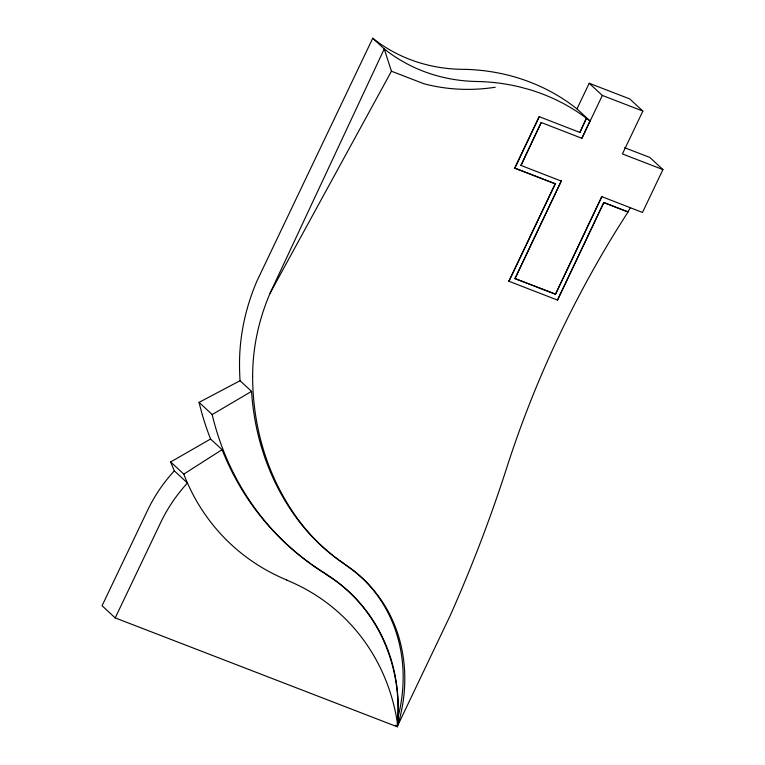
<?xml version="1.0" encoding="UTF-8"?>
<svg xmlns="http://www.w3.org/2000/svg" width="765" height="765" viewBox="0 0 765 765"><rect width="100%" height="100%" fill="white"/><g stroke="black" fill="none" stroke-linecap="round" stroke-linejoin="round"><path stroke-width="1.15" d="M397.456 723.862L397.685 720.974L397.169 726.75L115.209 617.9L102.07 605.737L147.559 510.37A143.877 127.325 -47.2 0 1 174.324 470.848A233.373 206.512 -47.2 0 1 170.652 461.955L210.576 439.024L222.07 449.667A319.789 282.993 -47.2 0 0 310.781 563.748M252.66 376.198A207.277 183.428 -47.2 0 1 270.122 293.11L384.24 48.903L372.746 38.25L256.992 280.937A207.277 183.428 -47.2 0 0 239.522 364.035A282.448 249.945 -47.2 0 0 240.057 380.721L251.551 391.374A283.805 251.149 -47.2 0 0 294.573 515.314A242.763 214.831 -47.2 0 0 338.799 559.856M115.209 617.9L160.698 522.543A143.877 127.325 -47.2 0 1 187.463 483.011A233.373 206.512 -47.2 0 1 183.791 474.118L170.652 461.955M514.673 168.09L555.189 183.734L508.878 281.319L555.352 183.887L514.673 168.09L539.21 116.663L579.889 132.45L586.42 118.259L579.889 132.45M514.835 168.243L539.21 116.663M541.209 122.505L520.936 165.517L541.209 122.505L581.897 138.302L602.332 95.443L589.203 83.27L576.982 108.888L590.121 121.052M514.979 278.603L561.29 181.009L514.979 278.603L555.495 294.238L601.806 196.653L555.495 294.238M589.203 83.27L629.719 98.915L642.858 111.088L622.414 153.947L662.93 169.581L642.485 212.441L601.806 196.653M603.815 202.495L557.503 300.09L603.815 202.495L628.036 211.943L617.651 228.305A999.08 884.12 -47.2 0 0 506.946 467.166A1383.483 1224.277 -47.2 0 1 450.193 615.596L397.236 726.626M270.131 293.11L391.451 71.222L384.24 48.903A176.113 159.082 -45 0 0 478.173 81.52A225.302 199.378 -47.2 0 1 518.766 86.732L528.538 89.323A225.465 199.522 -47.2 0 1 582.213 115.142L589.958 120.899L581.897 138.302M627.874 211.79L630.465 207.717M183.791 474.118L222.07 449.667M240.057 380.721L199.072 402.361L212.211 414.534L251.551 391.374M602.332 95.443L642.858 111.088M624.603 147.693L649.791 157.418L662.93 169.581M391.451 71.222L423.896 83.739A193.736 171.436 -47.2 0 0 495.223 87.258M520.774 165.364L561.453 181.162M603.977 202.648L628.036 211.943M514.807 278.45L555.333 294.085M508.715 281.166L557.503 300.09M174.324 470.848L187.454 483.011A234.559 207.564 -47.2 0 0 287.009 580.09M395.534 725.23L397.169 726.75M326.368 574.486A319.454 282.696 -47.2 0 1 212.154 414.553M286.942 580.224A226.124 200.105 -47.2 0 1 397.532 723.843M252.622 376.208A283.662 251.016 -47.2 0 0 296.227 516.824A242.763 214.831 -47.2 0 0 346.22 565.364M346.115 565.517A162.17 143.504 -47.2 0 1 397.389 726.654M324.704 572.995A319.789 282.993 -47.2 0 1 322.935 571.885M321.166 570.767A319.789 282.993 -47.2 0 1 319.407 569.629M318.536 569.055A319.789 282.993 -47.2 0 1 316.796 567.907M315.926 567.324A319.789 282.993 -47.2 0 1 311.632 564.35M372.746 38.25A175.94 155.697 -47.2 0 0 465.034 69.357A225.407 199.474 -47.2 0 1 576.982 108.888M210.576 439.024A318.03 281.434 -47.2 0 1 199.072 402.361M347.511 566.052A162.17 143.504 -47.2 0 1 397.437 719.358M345.235 564.494A162.17 143.504 -47.2 0 1 346.755 565.526M344.575 563.843A242.763 214.831 -47.2 0 1 339.756 560.535M326.263 574.649A187.941 166.321 -47.2 0 1 397.79 720.965M334.496 579.765A188.008 168.463 -48.3 0 1 397.771 720.946M325.402 573.607A188.008 168.463 -48.3 0 1 326.942 574.591M327.716 575.089A188.008 168.463 -48.3 0 1 329.246 576.093M330.002 576.609A188.008 168.463 -48.3 0 1 331.513 577.642M332.259 578.168A188.008 168.463 -48.3 0 1 333.75 579.229"/></g></svg>
